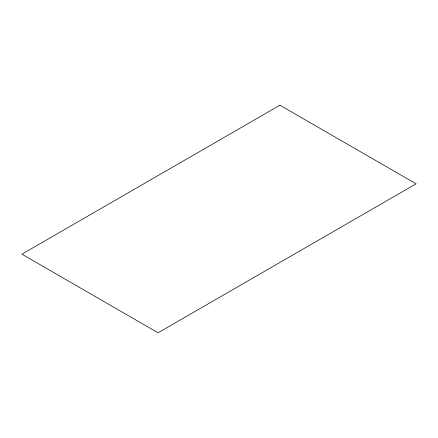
<?xml version="1.0" encoding="UTF-8"?>
<svg xmlns="http://www.w3.org/2000/svg" width="438" height="438" viewBox="0 0 438 438"><rect width="100%" height="100%" fill="white"/><g stroke="black" fill="none" stroke-linecap="round" stroke-linejoin="round"><path stroke-width="0.66" d="M279.92 105.208L21.9 254.171L158.08 332.792L416.1 183.829L279.92 105.208"/></g></svg>
